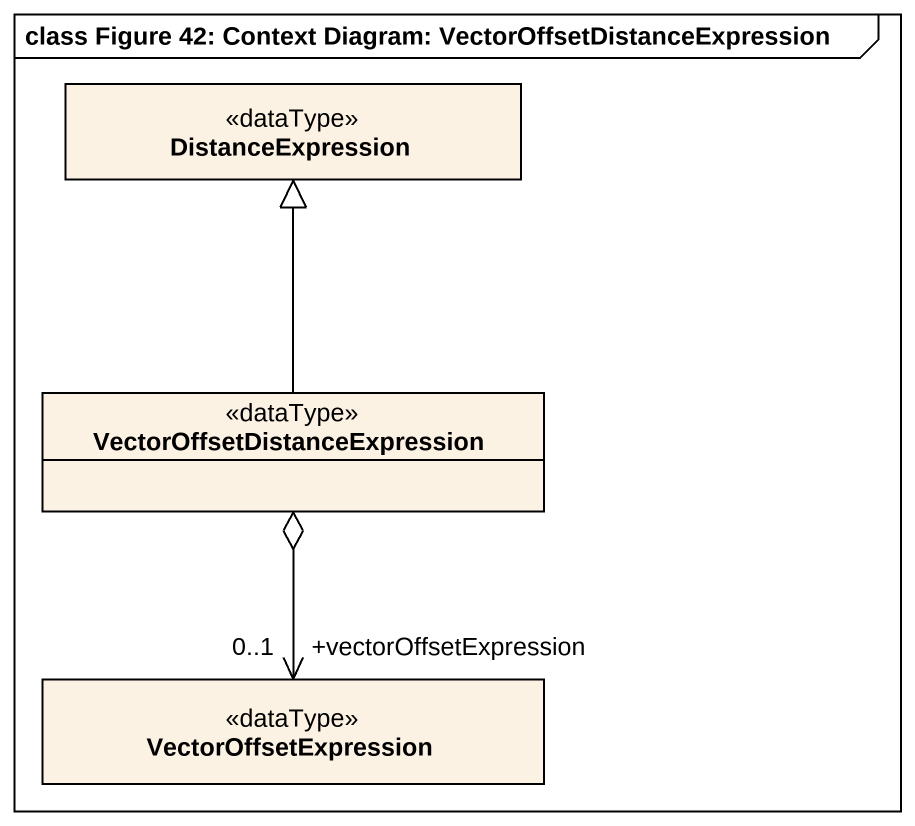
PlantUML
@startuml
mainframe class Figure 42: Context Diagram: VectorOffsetDistanceExpression
hide circle
hide empty members
class DistanceExpression <<dataType>>
class "VectorOffsetDistanceExpression" as VectorOffsetDistanceExpressi <<dataType>>
class VectorOffsetExpression <<dataType>>
VectorOffsetDistanceExpressi -up-|> DistanceExpression
VectorOffsetDistanceExpressi o--> "+vectorOffsetExpression\n0..1" VectorOffsetExpression
@enduml
